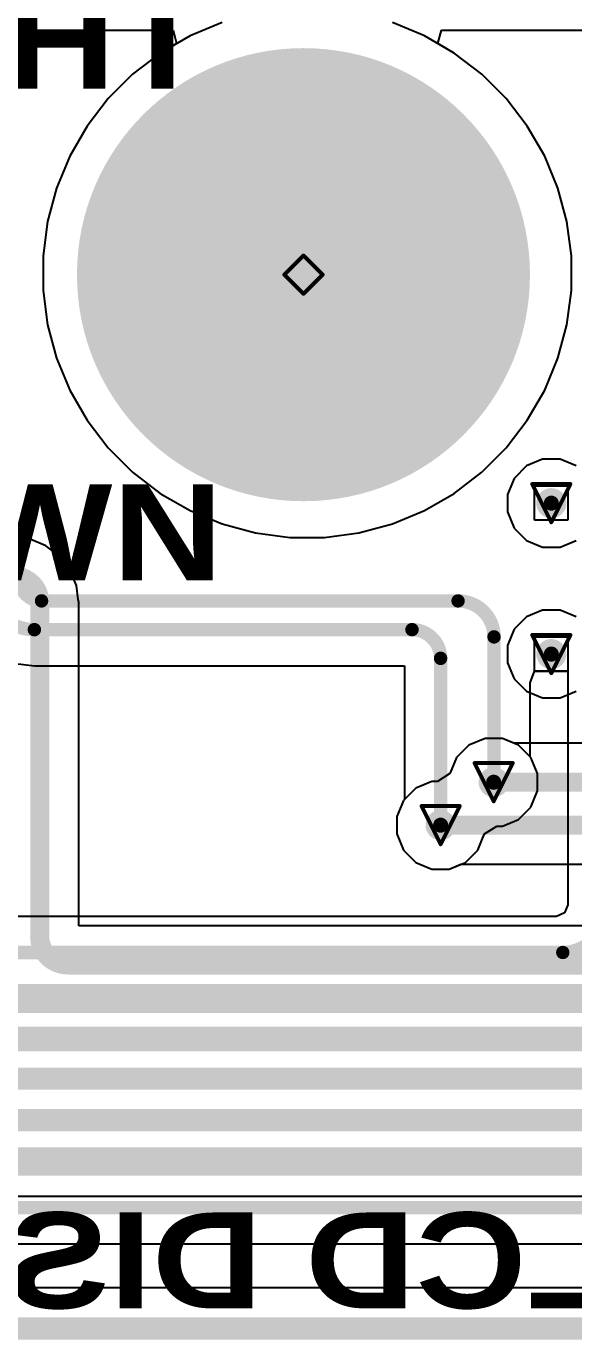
# Model space of a CAD drawing. Header units: inches. Extents: x -5 to 234, y -4 to 104.
# Drawn here: x 36.33 to 43.58, y 18.89 to 36.29 of the extents above; entities that cross this region are included whole.
import ezdxf

# ---------------------------------------------------------------- set-up
doc = ezdxf.new("R2010")
doc.units = ezdxf.units.IN
for name, color, linetype in [('Bottom Layer', 5, 'Continuous'), ('Bottom Overlay', 54, 'Continuous'), ('Bottom Solder', 6, 'Continuous'), ('Drill Drawing', 1, 'Continuous'), ('GND', 16, 'Continuous'), ('Multi-Layer', 9, 'Continuous'), ('Pad Holes', 156, 'Continuous'), ('POWER', 76, 'Continuous'), ('Top Layer', 1, 'Continuous'), ('Top Overlay', 2, 'Continuous'), ('Top Solder', 216, 'Continuous'), ('Via Holes', 16, 'Continuous')]:
    doc.layers.add(name, color=color, linetype=linetype)
doc.styles.add('Arial Black_Bold', font='', dxfattribs={"height": 0.2})
doc.styles.get('Arial Black_Bold').set_extended_font_data('Arial Black', bold=True)

# ---------------------------------------------------------------- blocks, each defined once
blk = doc.blocks.new('TF31_30S_0_5SH_800__B_97')
at = {"layer": 'Bottom Overlay', "const_width": 0.127}
blk.add_lwpolyline([(-9.65, 4.075), (9.65, 4.075)], dxfattribs=at)

msp = doc.modelspace()

# ---------------------------------------------------------------- hatches: boundary and pattern name
at = {"layer": 'Bottom Layer'}
h = msp.add_hatch(color=5, dxfattribs=at)
edge = h.paths.add_edge_path()
edge.add_arc((40, 33), 2.9, 0, 360)
h = msp.add_hatch(color=5, dxfattribs=at)
edge = h.paths.add_edge_path()
edge.add_arc((43.285, 29.972), 0.2, 0, 360)
h = msp.add_hatch(color=5, dxfattribs=at)
edge = h.paths.add_edge_path()
edge.add_arc((43.285, 27.972), 0.2, 0, 360)
h = msp.add_hatch(color=5, dxfattribs=at)
edge = h.paths.add_edge_path()
edge.add_arc((42.521, 26.274), 0.2, 0, 360)
h = msp.add_hatch(color=5, dxfattribs=at)
edge = h.paths.add_edge_path()
edge.add_arc((41.818, 25.705), 0.2, 0, 360)
at = {"layer": 'Bottom Solder'}
h = msp.add_hatch(color=6, dxfattribs=at)
edge = h.paths.add_edge_path()
edge.add_arc((40, 33), 3.002, 0, 360)
at = {"layer": 'GND'}
h = msp.add_hatch(color=16, dxfattribs=at)
edge = h.paths.add_edge_path()
edge.add_arc((40, 33), 2.9, 0, 360)
h = msp.add_hatch(color=16, dxfattribs=at)
edge = h.paths.add_edge_path()
edge.add_arc((43.285, 29.972), 0.2, 0, 360)
h = msp.add_hatch(color=16, dxfattribs=at)
edge = h.paths.add_edge_path()
edge.add_arc((43.285, 27.972), 0.2, 0, 360)
h = msp.add_hatch(color=16, dxfattribs=at)
edge = h.paths.add_edge_path()
edge.add_arc((42.521, 26.274), 0.2, 0, 360)
h = msp.add_hatch(color=16, dxfattribs=at)
edge = h.paths.add_edge_path()
edge.add_arc((41.818, 25.705), 0.2, 0, 360)
at = {"layer": 'Multi-Layer'}
h = msp.add_hatch(color=9, dxfattribs=at)
edge = h.paths.add_edge_path()
edge.add_arc((40, 33), 2.9, 0, 360)
at = {"layer": 'Pad Holes'}
h = msp.add_hatch(color=7, dxfattribs=at)
edge = h.paths.add_edge_path()
edge.add_arc((40, 33), 1.5, 0, 360)
at = {"layer": 'POWER'}
h = msp.add_hatch(color=76, dxfattribs=at)
edge = h.paths.add_edge_path()
edge.add_arc((40, 33), 2.9, 0, 360)
h = msp.add_hatch(color=76, dxfattribs=at)
edge = h.paths.add_edge_path()
edge.add_arc((43.285, 29.972), 0.2, 0, 360)
h = msp.add_hatch(color=76, dxfattribs=at)
edge = h.paths.add_edge_path()
edge.add_arc((43.285, 27.972), 0.2, 0, 360)
h = msp.add_hatch(color=76, dxfattribs=at)
edge = h.paths.add_edge_path()
edge.add_arc((42.521, 26.274), 0.2, 0, 360)
h = msp.add_hatch(color=76, dxfattribs=at)
edge = h.paths.add_edge_path()
edge.add_arc((41.818, 25.705), 0.2, 0, 360)
at = {"layer": 'Top Layer'}
h = msp.add_hatch(color=1, dxfattribs=at)
edge = h.paths.add_edge_path()
edge.add_arc((40, 33), 2.9, 0, 360)
h = msp.add_hatch(color=1, dxfattribs=at)
edge = h.paths.add_edge_path()
edge.add_arc((43.285, 29.972), 0.2, 0, 360)
h = msp.add_hatch(color=1, dxfattribs=at)
edge = h.paths.add_edge_path()
edge.add_arc((43.285, 27.972), 0.2, 0, 360)
h = msp.add_hatch(color=1, dxfattribs=at)
edge = h.paths.add_edge_path()
edge.add_arc((42.521, 26.274), 0.2, 0, 360)
h = msp.add_hatch(color=1, dxfattribs=at)
edge = h.paths.add_edge_path()
edge.add_arc((41.818, 25.705), 0.2, 0, 360)
at = {"layer": 'Top Solder'}
h = msp.add_hatch(color=216, dxfattribs=at)
edge = h.paths.add_edge_path()
edge.add_arc((40, 33), 3.002, 0, 360)
at = {"layer": 'Via Holes'}
h = msp.add_hatch(color=7, dxfattribs=at)
edge = h.paths.add_edge_path()
edge.add_arc((43.285, 29.972), 0.1, 0, 360)
h = msp.add_hatch(color=7, dxfattribs=at)
edge = h.paths.add_edge_path()
edge.add_arc((43.285, 27.972), 0.1, 0, 360)
h = msp.add_hatch(color=7, dxfattribs=at)
edge = h.paths.add_edge_path()
edge.add_arc((42.521, 26.274), 0.1, 0, 360)
h = msp.add_hatch(color=7, dxfattribs=at)
edge = h.paths.add_edge_path()
edge.add_arc((41.818, 25.705), 0.1, 0, 360)

# ---------------------------------------------------------------- linework, layer by layer
at = {"layer": 'Bottom Layer'}
for p, q in [((35.67, 36.241), (38.271, 36.241)), ((38.271, 36.241), (38.319, 36.063)), ((41.781, 36.063), (41.829, 36.241)), ((41.829, 36.241), (48.37, 36.241)), ((38.319, 36.063), (38.101, 35.937)), ((41.999, 35.937), (41.781, 36.063)), ((38.101, 35.937), (37.736, 35.658)), ((42.363, 35.658), (41.999, 35.937)), ((37.736, 35.658), (37.412, 35.333)), ((42.688, 35.333), (42.363, 35.658)), ((37.412, 35.333), (37.133, 34.969)), ((42.967, 34.969), (42.688, 35.333)), ((37.133, 34.969), (36.903, 34.572)), ((43.197, 34.572), (42.967, 34.969)), ((36.903, 34.572), (36.727, 34.148)), ((43.373, 34.148), (43.197, 34.572)), ((36.727, 34.148), (36.609, 33.704)), ((43.491, 33.704), (43.373, 34.148)), ((36.609, 33.704), (36.549, 33.249)), ((43.551, 33.249), (43.491, 33.704)), ((36.549, 33.249), (36.549, 32.79)), ((43.551, 32.79), (43.551, 33.249)), ((36.549, 32.79), (36.609, 32.335)), ((43.491, 32.335), (43.551, 32.79)), ((36.609, 32.335), (36.727, 31.892)), ((43.373, 31.892), (43.491, 32.335)), ((36.727, 31.892), (36.903, 31.468)), ((43.197, 31.468), (43.373, 31.892)), ((36.903, 31.468), (37.133, 31.071)), ((42.967, 31.071), (43.197, 31.468)), ((37.133, 31.071), (37.412, 30.706)), ((42.688, 30.706), (42.967, 31.071)), ((37.412, 30.706), (37.736, 30.382)), ((42.363, 30.382), (42.688, 30.706)), ((37.736, 30.382), (38.101, 30.102)), ((41.999, 30.102), (42.363, 30.382)), ((38.101, 30.102), (38.498, 29.873)), ((41.602, 29.873), (41.999, 30.102)), ((38.498, 29.873), (38.922, 29.697)), ((41.178, 29.697), (41.602, 29.873)), ((38.922, 29.697), (39.365, 29.579)), ((40.735, 29.579), (41.178, 29.697)), ((36.329, 29.588), (36.103, 29.588)), ((36.329, 29.499), (36.329, 29.588)), ((36.378, 29.493), (36.329, 29.499)), ((36.587, 29.406), (36.378, 29.493)), ((39.365, 29.579), (39.82, 29.519)), ((39.82, 29.519), (40.279, 29.519)), ((40.279, 29.519), (40.735, 29.579)), ((36.766, 29.269), (36.587, 29.406)), ((36.904, 29.089), (36.766, 29.269)), ((36.991, 28.88), (36.904, 29.089)), ((37.015, 28.694), (36.991, 28.88)), ((37.023, 28.656), (37.015, 28.694)), ((37.023, 24.371), (37.023, 28.656)), ((42.406, 26.855), (42.192, 26.767)), ((42.637, 26.855), (42.406, 26.855)), ((42.789, 26.792), (42.637, 26.855)), ((42.192, 26.767), (42.029, 26.603)), ((55.038, 26.792), (42.789, 26.792)), ((42.029, 26.603), (41.965, 26.45)), ((41.702, 26.286), (41.489, 26.197)), ((41.777, 26.286), (41.702, 26.286)), ((41.94, 26.39), (41.777, 26.286)), ((41.965, 26.45), (41.94, 26.39)), ((41.489, 26.197), (41.325, 26.034)), ((41.325, 26.034), (41.237, 25.82)), ((41.237, 25.82), (41.237, 25.589)), ((41.237, 25.589), (41.325, 25.376)), ((41.325, 25.376), (41.489, 25.212)), ((41.489, 25.212), (41.702, 25.124)), ((41.702, 25.124), (41.933, 25.124)), ((41.933, 25.124), (42.086, 25.187)), ((42.086, 25.187), (57.434, 25.187)), ((57.993, 24.371), (37.023, 24.371)), ((28.688, 20.791), (57.993, 20.791)), ((54.81, 19.575), (16.759, 19.575))]:
    msp.add_line(p, q, dxfattribs=at)
at = {"layer": 'Bottom Layer', "const_width": 0.254}
for points in [[(36.154, 29.007, -0.414214), (36.505, 28.656)], [(36.879, 23.853, -0.414214), (36.505, 24.227)]]:
    msp.add_lwpolyline(points, format="xyb", dxfattribs=at)
at = {"layer": 'Bottom Layer'}
for points, const_width in [([(36.505, 24.227), (36.505, 28.656)], 0.254), ([(42.521, 26.274), (57.091, 26.274)], 0.254), ([(41.818, 25.705), (57.434, 25.705)], 0.254), ([(36.879, 23.853), (64.925, 23.853)], 0.254), ([(35.185, 23.344), (67.394, 23.344)], 0.254), ([(33.613, 22.835), (69.905, 22.835)], 0.254), ([(31.927, 22.326), (71.16, 22.326)], 0.254), ([(30.285, 21.817), (68.613, 21.817)], 0.254), ([(28.688, 21.309), (66.093, 21.309)], 0.254), ([(16.759, 19.095), (54.81, 19.095)], 0.178)]:
    msp.add_lwpolyline(points, dxfattribs=dict(at, const_width=const_width))
at = {"layer": 'Bottom Layer', "const_width": 0.127}
for points in [[(36.441, 28.656, 1), (36.568, 28.656, 1)], [(36.441, 28.656, 1), (36.568, 28.656, 1)], [(42.458, 26.274, 1), (42.585, 26.274, 1)], [(41.754, 25.705, 1), (41.881, 25.705, 1)], [(36.441, 24.227, 1), (36.568, 24.227, 1)], [(36.441, 24.227, 1), (36.568, 24.227, 1)], [(36.816, 23.853, 1), (36.943, 23.853, 1)], [(36.816, 23.853, 1), (36.943, 23.853, 1)]]:
    msp.add_lwpolyline(points, format="xyb", close=True, dxfattribs=at)
at = {"layer": 'Drill Drawing', "const_width": 0.0508}
for points in [[(39.746, 33), (40, 33.254)], [(40, 33.254), (40.254, 33)], [(39.746, 33), (40, 32.746)], [(40, 32.746), (40.254, 33)], [(43.031, 30.226), (43.539, 30.226)], [(43.031, 30.226), (43.285, 29.718)], [(43.285, 29.718), (43.539, 30.226)], [(43.031, 28.226), (43.539, 28.226)], [(43.031, 28.226), (43.285, 27.718)], [(43.285, 27.718), (43.539, 28.226)], [(42.267, 26.528), (42.775, 26.528)], [(42.267, 26.528), (42.521, 26.02)], [(42.521, 26.02), (42.775, 26.528)], [(41.564, 25.959), (42.072, 25.959)], [(41.564, 25.959), (41.818, 25.451)], [(41.818, 25.451), (42.072, 25.959)]]:
    msp.add_lwpolyline(points, dxfattribs=at)
at = {"layer": 'Drill Drawing', "const_width": 0.0254}
for points in [[(39.987, 33.254, 1), (40.013, 33.254, 1)], [(39.987, 33.254, 1), (40.013, 33.254, 1)], [(39.733, 33, 1), (39.759, 33, 1)], [(39.733, 33, 1), (39.759, 33, 1)], [(40.241, 33, 1), (40.267, 33, 1)], [(40.241, 33, 1), (40.267, 33, 1)], [(39.987, 32.746, 1), (40.013, 32.746, 1)], [(39.987, 32.746, 1), (40.013, 32.746, 1)], [(43.018, 30.226, 1), (43.043, 30.226, 1)], [(43.018, 30.226, 1), (43.043, 30.226, 1)], [(43.526, 30.226, 1), (43.551, 30.226, 1)], [(43.526, 30.226, 1), (43.551, 30.226, 1)], [(43.272, 29.718, 1), (43.297, 29.718, 1)], [(43.272, 29.718, 1), (43.297, 29.718, 1)], [(43.018, 28.226, 1), (43.043, 28.226, 1)], [(43.018, 28.226, 1), (43.043, 28.226, 1)], [(43.526, 28.226, 1), (43.551, 28.226, 1)], [(43.526, 28.226, 1), (43.551, 28.226, 1)], [(43.272, 27.718, 1), (43.297, 27.718, 1)], [(43.272, 27.718, 1), (43.297, 27.718, 1)], [(42.254, 26.528, 1), (42.28, 26.528, 1)], [(42.254, 26.528, 1), (42.28, 26.528, 1)], [(42.762, 26.528, 1), (42.788, 26.528, 1)], [(42.762, 26.528, 1), (42.788, 26.528, 1)], [(41.551, 25.959, 1), (41.576, 25.959, 1)], [(41.551, 25.959, 1), (41.576, 25.959, 1)], [(42.059, 25.959, 1), (42.084, 25.959, 1)], [(42.059, 25.959, 1), (42.084, 25.959, 1)], [(42.508, 26.02, 1), (42.534, 26.02, 1)], [(42.508, 26.02, 1), (42.534, 26.02, 1)], [(41.805, 25.451, 1), (41.83, 25.451, 1)], [(41.805, 25.451, 1), (41.83, 25.451, 1)]]:
    msp.add_lwpolyline(points, format="xyb", close=True, dxfattribs=at)
at = {"layer": 'GND'}
for p, q in [((1.744, 36.241), (38.271, 36.241)), ((38.271, 36.241), (38.319, 36.063)), ((41.781, 36.063), (41.829, 36.241)), ((41.829, 36.241), (48.37, 36.241)), ((38.319, 36.063), (38.101, 35.937)), ((41.999, 35.937), (41.781, 36.063)), ((38.101, 35.937), (37.736, 35.658)), ((42.363, 35.658), (41.999, 35.937)), ((37.736, 35.658), (37.412, 35.333)), ((42.688, 35.333), (42.363, 35.658)), ((37.412, 35.333), (37.133, 34.969)), ((42.967, 34.969), (42.688, 35.333)), ((37.133, 34.969), (36.903, 34.572)), ((43.197, 34.572), (42.967, 34.969)), ((36.903, 34.572), (36.727, 34.148)), ((43.373, 34.148), (43.197, 34.572)), ((36.727, 34.148), (36.609, 33.704)), ((43.491, 33.704), (43.373, 34.148)), ((36.609, 33.704), (36.549, 33.249)), ((43.551, 33.249), (43.491, 33.704)), ((36.549, 33.249), (36.549, 32.79)), ((43.551, 32.79), (43.551, 33.249)), ((36.549, 32.79), (36.609, 32.335)), ((43.491, 32.335), (43.551, 32.79)), ((36.609, 32.335), (36.727, 31.892)), ((43.373, 31.892), (43.491, 32.335)), ((36.727, 31.892), (36.903, 31.468)), ((43.197, 31.468), (43.373, 31.892)), ((36.903, 31.468), (37.133, 31.071)), ((42.967, 31.071), (43.197, 31.468)), ((37.133, 31.071), (37.412, 30.706)), ((42.688, 30.706), (42.967, 31.071)), ((37.412, 30.706), (37.736, 30.382)), ((42.363, 30.382), (42.688, 30.706)), ((37.736, 30.382), (38.101, 30.102)), ((41.999, 30.102), (42.363, 30.382)), ((38.101, 30.102), (38.498, 29.873)), ((41.602, 29.873), (41.999, 30.102)), ((38.498, 29.873), (38.922, 29.697)), ((41.178, 29.697), (41.602, 29.873)), ((38.922, 29.697), (39.365, 29.579)), ((40.735, 29.579), (41.178, 29.697)), ((39.365, 29.579), (39.82, 29.519)), ((39.82, 29.519), (40.279, 29.519)), ((40.279, 29.519), (40.735, 29.579)), ((42.406, 26.855), (42.192, 26.767)), ((42.637, 26.855), (42.406, 26.855)), ((42.85, 26.767), (42.637, 26.855)), ((42.192, 26.767), (42.029, 26.603)), ((43.014, 26.603), (42.85, 26.767)), ((42.029, 26.603), (41.965, 26.45)), ((43.102, 26.39), (43.014, 26.603)), ((41.702, 26.286), (41.489, 26.197)), ((41.777, 26.286), (41.702, 26.286)), ((41.94, 26.39), (41.777, 26.286)), ((41.965, 26.45), (41.94, 26.39)), ((43.102, 26.159), (43.102, 26.39)), ((41.489, 26.197), (41.325, 26.034)), ((43.014, 25.945), (43.102, 26.159)), ((41.325, 26.034), (41.237, 25.82)), ((42.85, 25.782), (43.014, 25.945)), ((41.237, 25.82), (41.237, 25.589)), ((42.637, 25.693), (42.85, 25.782)), ((41.237, 25.589), (41.325, 25.376)), ((42.374, 25.529), (42.399, 25.589)), ((42.399, 25.589), (42.562, 25.693)), ((42.562, 25.693), (42.637, 25.693)), ((42.31, 25.376), (42.374, 25.529)), ((41.325, 25.376), (41.489, 25.212)), ((42.147, 25.212), (42.31, 25.376)), ((41.489, 25.212), (41.702, 25.124)), ((41.702, 25.124), (41.933, 25.124)), ((41.933, 25.124), (42.147, 25.212))]:
    msp.add_line(p, q, dxfattribs=at)
at = {"layer": 'Multi-Layer'}
for p, q in [((38.922, 36.342), (38.498, 36.167)), ((41.602, 36.167), (41.178, 36.342)), ((38.498, 36.167), (38.101, 35.937)), ((41.999, 35.937), (41.602, 36.167)), ((38.101, 35.937), (37.736, 35.658)), ((42.363, 35.658), (41.999, 35.937)), ((37.736, 35.658), (37.412, 35.333)), ((42.688, 35.333), (42.363, 35.658)), ((37.412, 35.333), (37.133, 34.969)), ((42.967, 34.969), (42.688, 35.333)), ((37.133, 34.969), (36.903, 34.572)), ((43.197, 34.572), (42.967, 34.969)), ((36.903, 34.572), (36.727, 34.148)), ((43.373, 34.148), (43.197, 34.572)), ((36.727, 34.148), (36.609, 33.704)), ((43.491, 33.704), (43.373, 34.148)), ((36.609, 33.704), (36.549, 33.249)), ((43.551, 33.249), (43.491, 33.704)), ((36.549, 33.249), (36.549, 33.02)), ((43.551, 33.02), (43.551, 33.249)), ((36.549, 33.02), (36.549, 33.02)), ((36.549, 33.02), (36.549, 32.79)), ((43.551, 32.79), (43.551, 33.02)), ((36.549, 32.79), (36.609, 32.335)), ((43.491, 32.335), (43.551, 32.79)), ((36.609, 32.335), (36.727, 31.892)), ((43.373, 31.892), (43.491, 32.335)), ((36.727, 31.892), (36.903, 31.468)), ((43.197, 31.468), (43.373, 31.892)), ((36.903, 31.468), (37.133, 31.071)), ((42.967, 31.071), (43.197, 31.468)), ((37.133, 31.071), (37.412, 30.706)), ((42.688, 30.706), (42.967, 31.071)), ((37.412, 30.706), (37.736, 30.382)), ((42.363, 30.382), (42.688, 30.706)), ((37.736, 30.382), (38.101, 30.102)), ((41.999, 30.102), (42.363, 30.382)), ((38.101, 30.102), (38.498, 29.873)), ((41.602, 29.873), (41.999, 30.102)), ((38.498, 29.873), (38.922, 29.697)), ((41.178, 29.697), (41.602, 29.873)), ((38.922, 29.697), (39.365, 29.579)), ((40.735, 29.579), (41.178, 29.697)), ((39.365, 29.579), (39.82, 29.519)), ((39.82, 29.519), (40.05, 29.519)), ((40.05, 29.519), (40.279, 29.519)), ((40.279, 29.519), (40.735, 29.579))]:
    msp.add_line(p, q, dxfattribs=at)
at = {"layer": 'POWER'}
for p, q in [((1.744, 36.241), (38.271, 36.241)), ((38.271, 36.241), (38.319, 36.063)), ((41.781, 36.063), (41.829, 36.241)), ((41.829, 36.241), (48.37, 36.241)), ((38.319, 36.063), (38.101, 35.937)), ((41.999, 35.937), (41.781, 36.063)), ((38.101, 35.937), (37.736, 35.658)), ((42.363, 35.658), (41.999, 35.937)), ((37.736, 35.658), (37.412, 35.333)), ((42.688, 35.333), (42.363, 35.658)), ((37.412, 35.333), (37.133, 34.969)), ((42.967, 34.969), (42.688, 35.333)), ((37.133, 34.969), (36.903, 34.572)), ((43.197, 34.572), (42.967, 34.969)), ((36.903, 34.572), (36.727, 34.148)), ((43.373, 34.148), (43.197, 34.572)), ((36.727, 34.148), (36.609, 33.704)), ((43.491, 33.704), (43.373, 34.148)), ((36.609, 33.704), (36.549, 33.249)), ((43.551, 33.249), (43.491, 33.704)), ((36.549, 33.249), (36.549, 32.79)), ((43.551, 32.79), (43.551, 33.249)), ((36.549, 32.79), (36.609, 32.335)), ((43.491, 32.335), (43.551, 32.79)), ((36.609, 32.335), (36.727, 31.892)), ((43.373, 31.892), (43.491, 32.335)), ((36.727, 31.892), (36.903, 31.468)), ((43.197, 31.468), (43.373, 31.892)), ((36.903, 31.468), (37.133, 31.071)), ((42.967, 31.071), (43.197, 31.468)), ((37.133, 31.071), (37.412, 30.706)), ((42.688, 30.706), (42.967, 31.071)), ((37.412, 30.706), (37.736, 30.382)), ((42.363, 30.382), (42.688, 30.706)), ((42.956, 30.465), (42.792, 30.301)), ((43.169, 30.553), (42.956, 30.465)), ((43.4, 30.553), (43.169, 30.553)), ((43.614, 30.465), (43.4, 30.553)), ((37.736, 30.382), (38.101, 30.102)), ((41.999, 30.102), (42.363, 30.382)), ((42.792, 30.301), (42.704, 30.088)), ((38.101, 30.102), (38.498, 29.873)), ((41.602, 29.873), (41.999, 30.102)), ((42.704, 30.088), (42.704, 29.856)), ((38.498, 29.873), (38.922, 29.697)), ((41.178, 29.697), (41.602, 29.873)), ((42.704, 29.856), (42.792, 29.643)), ((38.922, 29.697), (39.365, 29.579)), ((40.735, 29.579), (41.178, 29.697)), ((42.792, 29.643), (42.956, 29.479)), ((39.365, 29.579), (39.82, 29.519)), ((39.82, 29.519), (40.279, 29.519)), ((40.279, 29.519), (40.735, 29.579)), ((42.956, 29.479), (43.169, 29.391)), ((43.4, 29.391), (43.614, 29.479)), ((43.169, 29.391), (43.4, 29.391)), ((43.169, 28.553), (42.956, 28.465)), ((43.4, 28.553), (43.169, 28.553)), ((43.614, 28.465), (43.4, 28.553)), ((42.956, 28.465), (42.792, 28.301)), ((42.792, 28.301), (42.704, 28.088)), ((42.704, 28.088), (42.704, 27.856)), ((42.704, 27.856), (42.792, 27.643)), ((42.792, 27.643), (42.956, 27.479)), ((42.956, 27.479), (43.169, 27.391)), ((43.169, 27.391), (43.4, 27.391)), ((43.4, 27.391), (43.614, 27.479)), ((42.406, 26.855), (42.192, 26.767)), ((42.637, 26.855), (42.406, 26.855)), ((42.85, 26.767), (42.637, 26.855)), ((42.192, 26.767), (42.029, 26.603)), ((43.014, 26.603), (42.85, 26.767)), ((42.029, 26.603), (41.965, 26.45)), ((43.102, 26.39), (43.014, 26.603)), ((41.702, 26.286), (41.489, 26.197)), ((41.777, 26.286), (41.702, 26.286)), ((41.94, 26.39), (41.777, 26.286)), ((41.965, 26.45), (41.94, 26.39)), ((43.102, 26.159), (43.102, 26.39)), ((41.489, 26.197), (41.325, 26.034)), ((43.014, 25.945), (43.102, 26.159)), ((41.325, 26.034), (41.237, 25.82)), ((42.85, 25.782), (43.014, 25.945)), ((41.237, 25.82), (41.237, 25.589)), ((42.637, 25.693), (42.85, 25.782)), ((41.237, 25.589), (41.325, 25.376)), ((42.374, 25.529), (42.399, 25.589)), ((42.399, 25.589), (42.562, 25.693)), ((42.562, 25.693), (42.637, 25.693)), ((42.31, 25.376), (42.374, 25.529)), ((41.325, 25.376), (41.489, 25.212)), ((42.147, 25.212), (42.31, 25.376)), ((41.489, 25.212), (41.702, 25.124)), ((41.702, 25.124), (41.933, 25.124)), ((41.933, 25.124), (42.147, 25.212))]:
    msp.add_line(p, q, dxfattribs=at)
at = {"layer": 'Top Layer'}
for p, q in [((43.062, 29.747), (43.062, 30.2)), ((43.062, 30.2), (43.502, 30.2)), ((43.502, 30.2), (43.502, 29.747)), ((43.502, 29.747), (43.062, 29.747)), ((43.062, 27.747), (43.062, 28.2)), ((43.062, 28.2), (43.502, 28.2)), ((43.502, 28.2), (43.502, 27.747)), ((36.143, 27.854), (36.434, 27.816)), ((36.434, 27.816), (36.434, 27.816)), ((36.434, 27.816), (41.339, 27.816)), ((41.339, 27.816), (41.339, 26.047)), ((43.005, 27.593), (43.062, 27.747)), ((43.502, 27.747), (43.062, 27.747)), ((43.062, 27.747), (43.183, 27.747)), ((43.183, 27.747), (43.502, 27.747)), ((43.502, 27.747), (43.506, 27.571)), ((43.005, 26.612), (43.005, 27.593)), ((43.506, 27.571), (43.506, 24.649)), ((43.014, 26.603), (43.005, 26.612)), ((43.102, 26.39), (43.014, 26.603)), ((43.102, 26.159), (43.102, 26.39)), ((43.014, 25.945), (43.102, 26.159)), ((41.325, 26.034), (41.237, 25.82)), ((41.339, 26.047), (41.325, 26.034)), ((42.85, 25.782), (43.014, 25.945)), ((41.237, 25.82), (41.237, 25.589)), ((42.637, 25.693), (42.85, 25.782)), ((41.237, 25.589), (41.325, 25.376)), ((42.374, 25.529), (42.399, 25.589)), ((42.399, 25.589), (42.562, 25.693)), ((42.562, 25.693), (42.637, 25.693)), ((42.31, 25.376), (42.374, 25.529)), ((41.325, 25.376), (41.489, 25.212)), ((42.147, 25.212), (42.31, 25.376)), ((41.489, 25.212), (41.702, 25.124)), ((41.702, 25.124), (41.933, 25.124)), ((41.933, 25.124), (42.147, 25.212)), ((43.459, 24.544), (43.354, 24.497)), ((43.506, 24.649), (43.459, 24.544)), ((43.354, 24.497), (25.959, 24.497)), ((29.563, 20.156), (52.832, 20.156))]:
    msp.add_line(p, q, dxfattribs=at)
at = {"layer": 'Top Layer', "const_width": 0.178}
for points in [[(36.434, 28.296, -0.414214), (35.789, 28.941)], [(36.528, 28.677, -0.414214), (36.234, 28.971)], [(42.049, 28.677, -0.414214), (42.526, 28.2)], [(41.438, 28.296, -0.414214), (41.818, 27.916)], [(43.986, 24.566, -0.414214), (43.437, 24.018)]]:
    msp.add_lwpolyline(points, format="xyb", dxfattribs=at)
for points in [[(36.528, 28.677), (42.049, 28.677)], [(36.434, 28.296), (41.438, 28.296)], [(42.526, 26.274), (42.526, 28.2)], [(41.818, 25.705), (41.818, 27.916)], [(42.521, 26.274), (42.526, 26.274)], [(25.959, 24.018), (43.437, 24.018)], [(26.324, 23.51), (43.839, 23.51)], [(27.381, 22.947), (44.5, 22.947)], [(26.645, 22.404), (44.832, 22.404)], [(28.414, 21.737), (46.026, 21.737)], [(28.99, 21.15), (46.809, 21.15)], [(29.563, 20.635), (52.832, 20.635)]]:
    msp.add_lwpolyline(points, dxfattribs=at)
at = {"layer": 'Top Layer', "const_width": 0.0889}
for points in [[(36.484, 28.677, 1), (36.573, 28.677, 1)], [(36.484, 28.677, 1), (36.573, 28.677, 1)], [(42.005, 28.677, 1), (42.093, 28.677, 1)], [(42.005, 28.677, 1), (42.093, 28.677, 1)], [(36.389, 28.296, 1), (36.478, 28.296, 1)], [(36.389, 28.296, 1), (36.478, 28.296, 1)], [(41.394, 28.296, 1), (41.483, 28.296, 1)], [(41.394, 28.296, 1), (41.483, 28.296, 1)], [(42.481, 28.2, 1), (42.57, 28.2, 1)], [(42.481, 28.2, 1), (42.57, 28.2, 1)], [(41.773, 27.916, 1), (41.862, 27.916, 1)], [(41.773, 27.916, 1), (41.862, 27.916, 1)], [(42.477, 26.274, 1), (42.566, 26.274, 1)], [(42.481, 26.274, 1), (42.57, 26.274, 1)], [(42.481, 26.274, 1), (42.57, 26.274, 1)], [(41.773, 25.705, 1), (41.862, 25.705, 1)], [(43.393, 24.018, 1), (43.481, 24.018, 1)], [(43.393, 24.018, 1), (43.481, 24.018, 1)]]:
    msp.add_lwpolyline(points, format="xyb", close=True, dxfattribs=at)

# ---------------------------------------------------------------- block references
msp.add_blockref('TF31_30S_0_5SH_800__B_97', (44, 14.875))

# ---------------------------------------------------------------- texts
at = {"layer": 'Bottom Overlay', "style": 'Arial Black_Bold', "text_generation_flag": 2}
msp.add_text('MIPI LCD DISPLAY', height=1.27, dxfattribs=at).set_placement((48.933, 19.303))
at = {"layer": 'Top Overlay', "style": 'Arial Black_Bold'}
for s, p in [('RIGHT', (32.434, 35.465)), ('DOWN', (32.504, 28.951))]:
    msp.add_text(s, height=1.27, dxfattribs=at).set_placement(p)

doc.saveas('drawing.dxf')
